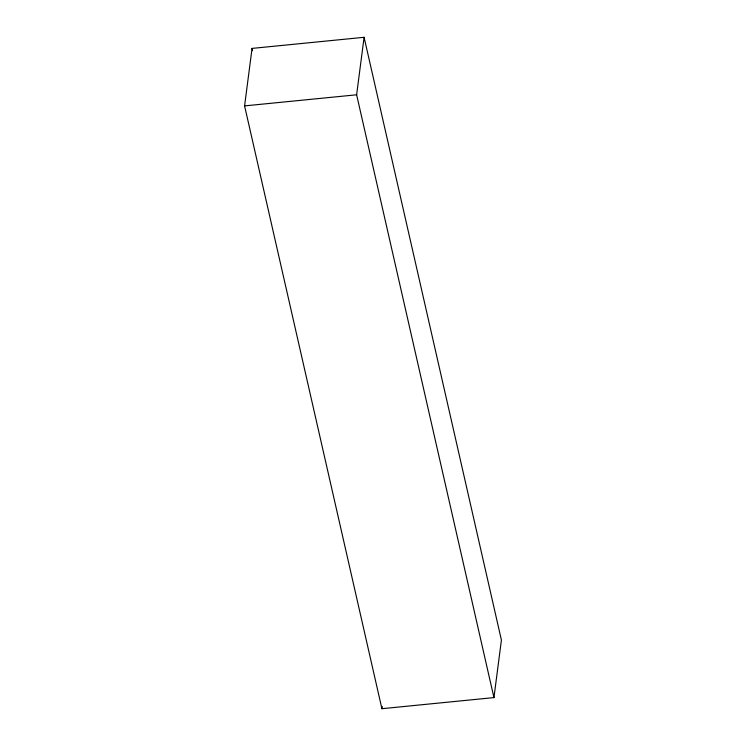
<?xml version="1.0" encoding="UTF-8"?>
<svg xmlns="http://www.w3.org/2000/svg" width="746" height="746" viewBox="0 0 746 746"><rect width="100%" height="100%" fill="white"/><g stroke="black" fill="none" stroke-linecap="round" stroke-linejoin="round"><path stroke-width="1.12" d="M244.585 105.895L252.055 48.406L364.095 37.3L501.415 640.105L493.945 697.594L381.905 708.7L244.585 105.895L356.625 94.789L364.095 37.3M381.905 708.7L382.204 706.397M356.625 94.789L493.945 697.594M252.055 48.406L252.568 50.681"/></g></svg>
